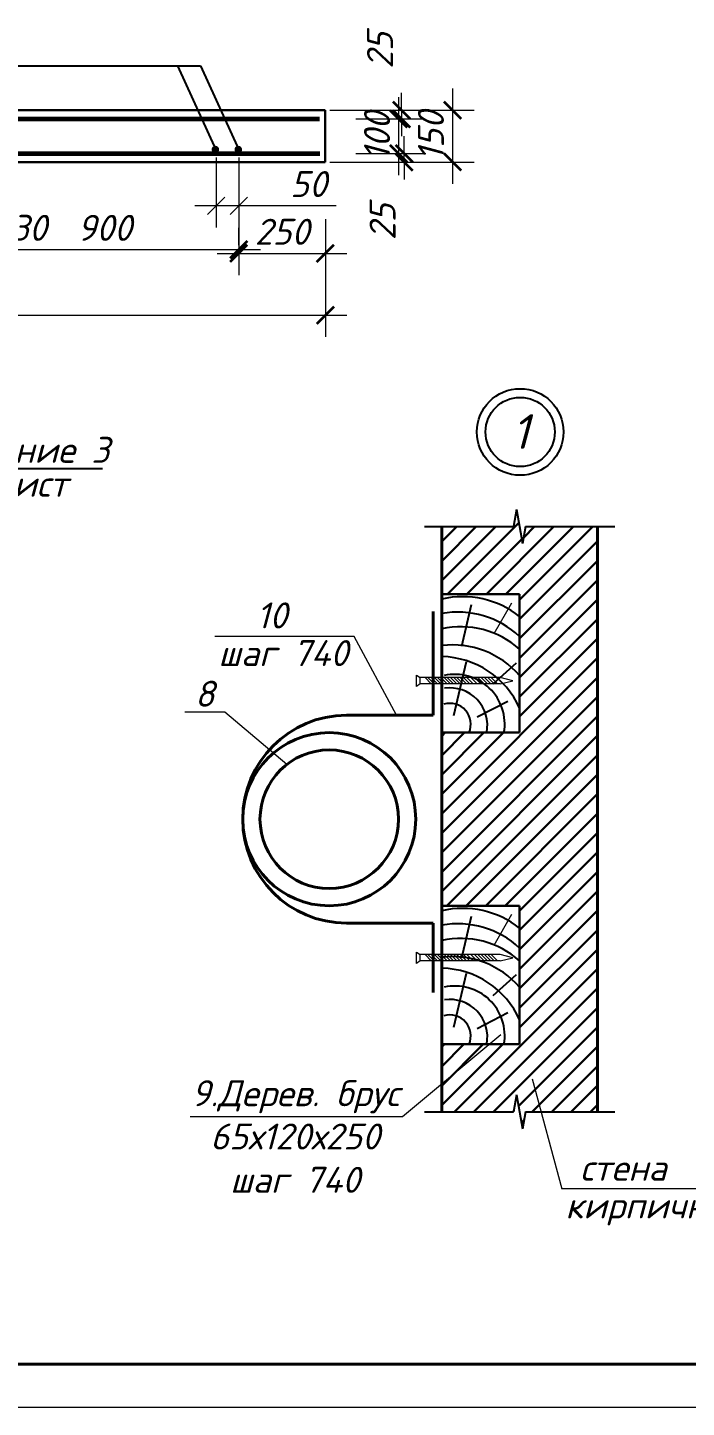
# Model space of a CAD drawing. Extents: x 108150 to 142535, y -18867 to -9422.
# Drawn here: x 140606.4 to 140682.5, y -16092.5 to -15933.1 of the extents above; entities that cross this region are included whole.
import ezdxf

# ---------------------------------------------------------------- set-up
doc = ezdxf.new("R2010")
doc.units = 0
doc.header["$MEASUREMENT"] = 0
doc.header["$PDMODE"] = 32
doc.header["$PDSIZE"] = 0.6
doc.linetypes.add('ACAD_ISO03W100', pattern=[30, 12, -18])
for name, color, linetype, lineweight in [('Выносные', 8, 'Continuous', 15), ('линия', 4, 'Continuous', 40), ('Механическое крепление', 244, 'Continuous', 15), ('основная тонкая', 250, 'Continuous', 25), ('Основные', 4, 'Continuous', 40), ('Разм.', 8, 'Continuous', 15), ('Размер', 8, 'Continuous', 30), ('РАЗМЕРЫ', 8, 'Continuous', 30), ('Существующ', 7, 'Continuous', 15), ('Текст', 2, 'Continuous', 15)]:
    doc.layers.add(name, color=color, linetype=linetype, lineweight=lineweight)
doc.styles.add('ГОСТ3', font='isocpeur.ttf', dxfattribs={"oblique": 15, "height": 3})
doc.styles.add('ГОСТ3.5', font='isocpeur.ttf', dxfattribs={"oblique": 15, "height": 3.5})
doc.dimstyles.new('100', dxfattribs={"dimtxt": 3.5, "dimasz": 2, "dimexe": 2.5, "dimexo": 0.5, "dimgap": 1, "dimtad": 1, "dimdec": 0, "dimlfac": 100, "dimtxsty": 'ГОСТ3.5', "dimblk": 'ARCHTICK', "dimcen": 2.5, "dimdle": 2.5, "dimclrd": 256, "dimclre": 256, "dimclrt": 2, "dimadec": 3, "dimazin": 0, "dimtfac": 1, "dimtdec": 0, "dimtmove": 1, "dimatfit": 3, "dimldrblk": 'DOTSMALL', "dimfxl": 1, "dimlwd": -1, "dimlwe": -1, "dimarcsym": 0})
doc.dimstyles.new('100$0', dxfattribs={"dimtxt": 300, "dimasz": 200, "dimexe": 200, "dimexo": 200, "dimgap": 100, "dimtad": 1, "dimtxsty": 'Standard', "dimblk": 'OBLIQUE', "dimcen": -200, "dimclrd": 256, "dimclre": 256, "dimclrt": 256, "dimadec": 0, "dimazin": 0, "dimtfac": 1, "dimtmove": 0, "dimatfit": 1, "dimldrblk": 'OPEN90', "dimfxl": 1, "dimlwd": -1, "dimlwe": -1, "dimarcsym": 0})
doc.dimstyles.new('50', dxfattribs={"dimtxt": 3.5, "dimasz": 2, "dimexe": 2.5, "dimexo": 1, "dimgap": 1, "dimtad": 1, "dimdec": 0, "dimlfac": 50, "dimtxsty": 'ГОСТ3.5', "dimblk": 'ARCHTICK', "dimcen": 2.5, "dimdle": 2.5, "dimclrd": 256, "dimclre": 256, "dimclrt": 2, "dimadec": 3, "dimazin": 0, "dimtfac": 1, "dimtdec": 0, "dimtmove": 1, "dimatfit": 3, "dimldrblk": 'DOTSMALL', "dimfxl": 1, "dimlwd": -1, "dimlwe": -1, "dimarcsym": 0})

# ---------------------------------------------------------------- blocks, each defined once
blk = doc.blocks.new('_ArchTick')
at = {"color": 0, "linetype": 'ByBlock', "const_width": 0.15}
blk.add_lwpolyline([(-0.5, -0.5), (0.5, 0.5)], dxfattribs=at)
blk = doc.blocks.new('*D4369')
at = {"layer": 'Defpoints', "color": 0, "lineweight": 0, "ltscale": 0.5, "transparency": 16777216}
for p in [(140508.83, -15953.12), (140640.83, -15954.7), (140640.83, -15966.31)]:
    blk.add_point(p, dxfattribs=at)
at = {"layer": 'Разм.', "ltscale": 0.5, "transparency": 16777216}
for p, q in [((140508.83, -15953.62), (140508.83, -15968.81)), ((140640.83, -15955.2), (140640.83, -15968.81)), ((140506.33, -15966.31), (140643.33, -15966.31))]:
    blk.add_line(p, q, dxfattribs=at)
at = {"layer": 'Разм.', "ltscale": 0.5, "transparency": 16777216, "xscale": 2, "yscale": 2, "zscale": 2, "rotation": 180}
blk.add_blockref('_ArchTick', (140508.83, -15966.31), dxfattribs=at)
at = {"layer": 'Разм.', "ltscale": 0.5, "transparency": 16777216, "xscale": 2, "yscale": 2, "zscale": 2}
blk.add_blockref('_ArchTick', (140640.83, -15966.31), dxfattribs=at)
at = {"layer": 'Разм.', "color": 2, "lineweight": 25, "ltscale": 0.5, "transparency": 16777216, "insert": (140574.83, -15963.81), "char_height": 3, "attachment_point": 5, "style": 'ГОСТ3'}
blk.add_mtext('3300', dxfattribs=at)
blk = doc.blocks.new('_DotSmall')
at = {"color": 0, "linetype": 'ByBlock', "lineweight": 15, "const_width": 0.5}
blk.add_lwpolyline([(-0.0625, 0, 1), (0.0625, 0, 1)], format="xyb", close=True, dxfattribs=at)
blk = doc.blocks.new('*D4370')
at = {"layer": 'Defpoints', "color": 0, "lineweight": 0, "ltscale": 0.5, "transparency": 16777216}
for p in [(140643.84, -15942.62), (140643.84, -15943.62), (140649.64, -15943.62)]:
    blk.add_point(p, dxfattribs=at)
at = {"layer": 'Разм.', "ltscale": 0.5, "transparency": 16777216}
for p, q in [((140649.64, -15942.62), (140649.64, -15940.62)), ((140644.34, -15942.62), (140652.14, -15942.62)), ((140644.34, -15943.62), (140652.14, -15943.62)), ((140649.64, -15942.62), (140649.64, -15943.62)), ((140649.64, -15943.62), (140649.64, -15945.62))]:
    blk.add_line(p, q, dxfattribs=at)
at = {"layer": 'Разм.', "ltscale": 0.5, "transparency": 16777216, "xscale": 2, "yscale": 2, "zscale": 2}
for p, rotation in [((140649.64, -15942.62), 270), ((140649.64, -15943.62), 90)]:
    blk.add_blockref('_ArchTick', p, dxfattribs=dict(at, rotation=rotation))
at = {"layer": 'Разм.', "color": 2, "lineweight": 25, "ltscale": 0.5, "transparency": 16777216, "insert": (140647.14, -15935.72), "char_height": 3, "attachment_point": 5, "rotation": 90, "style": 'ГОСТ3'}
blk.add_mtext('25', dxfattribs=at)
blk = doc.blocks.new('*D4371')
at = {"layer": 'Defpoints', "color": 0, "lineweight": 0, "ltscale": 0.5, "transparency": 16777216}
for p in [(140643.84, -15947.62), (140643.84, -15948.62), (140649.94, -15947.62)]:
    blk.add_point(p, dxfattribs=at)
at = {"layer": 'Разм.', "ltscale": 0.5, "transparency": 16777216}
for p, q in [((140649.94, -15947.62), (140649.94, -15945.62)), ((140644.34, -15947.62), (140652.44, -15947.62)), ((140644.34, -15948.62), (140652.44, -15948.62)), ((140649.94, -15948.62), (140649.94, -15947.62)), ((140649.94, -15948.62), (140649.94, -15950.62))]:
    blk.add_line(p, q, dxfattribs=at)
at = {"layer": 'Разм.', "ltscale": 0.5, "transparency": 16777216, "xscale": 2, "yscale": 2, "zscale": 2}
for p, rotation in [((140649.94, -15947.62), 270), ((140649.94, -15948.62), 90)]:
    blk.add_blockref('_ArchTick', p, dxfattribs=dict(at, rotation=rotation))
at = {"layer": 'Разм.', "color": 2, "lineweight": 25, "ltscale": 0.5, "transparency": 16777216, "insert": (140647.44, -15955.52), "char_height": 3, "attachment_point": 5, "rotation": 90, "style": 'ГОСТ3'}
blk.add_mtext('25', dxfattribs=at)
blk = doc.blocks.new('*D4372')
at = {"layer": 'Defpoints', "color": 0, "lineweight": 0, "ltscale": 0.5, "transparency": 16777216}
for p in [(140643.84, -15943.62), (140643.84, -15947.62), (140649.3, -15947.62)]:
    blk.add_point(p, dxfattribs=at)
at = {"layer": 'Разм.', "ltscale": 0.5, "transparency": 16777216}
for p, q in [((140649.3, -15941.12), (140649.3, -15950.12)), ((140644.34, -15943.62), (140651.8, -15943.62)), ((140644.34, -15947.62), (140651.8, -15947.62))]:
    blk.add_line(p, q, dxfattribs=at)
at = {"layer": 'Разм.', "ltscale": 0.5, "transparency": 16777216, "xscale": 2, "yscale": 2, "zscale": 2}
for p, rotation in [((140649.3, -15943.62), 90), ((140649.3, -15947.62), 270)]:
    blk.add_blockref('_ArchTick', p, dxfattribs=dict(at, rotation=rotation))
at = {"layer": 'Разм.', "color": 2, "lineweight": 25, "ltscale": 0.5, "transparency": 16777216, "insert": (140646.8, -15945.62), "char_height": 3, "attachment_point": 5, "rotation": 90, "style": 'ГОСТ3'}
blk.add_mtext('100', dxfattribs=at)
blk = doc.blocks.new('*D4442')
at = {"layer": 'Defpoints', "color": 0, "lineweight": 0, "ltscale": 0.5, "transparency": 16777216}
for p in [(140640.83, -15942.61), (140640.83, -15948.61), (140655.53, -15948.61)]:
    blk.add_point(p, dxfattribs=at)
at = {"layer": 'Разм.', "ltscale": 0.5, "transparency": 16777216}
for p, q in [((140655.53, -15940.11), (140655.53, -15951.11)), ((140641.33, -15942.61), (140658.03, -15942.61)), ((140641.33, -15948.61), (140658.03, -15948.61))]:
    blk.add_line(p, q, dxfattribs=at)
at = {"layer": 'Разм.', "ltscale": 0.5, "transparency": 16777216, "xscale": 2, "yscale": 2, "zscale": 2}
for p, rotation in [((140655.53, -15942.61), 90), ((140655.53, -15948.61), 270)]:
    blk.add_blockref('_ArchTick', p, dxfattribs=dict(at, rotation=rotation))
at = {"layer": 'Разм.', "color": 2, "lineweight": 25, "ltscale": 0.5, "transparency": 16777216, "insert": (140653.03, -15945.61), "char_height": 3, "attachment_point": 5, "rotation": 90, "style": 'ГОСТ3'}
blk.add_mtext('150', dxfattribs=at)
blk = doc.blocks.new('*D4375')
at = {"layer": 'Defpoints', "color": 0, "lineweight": 0, "ltscale": 0.5, "transparency": 16777216}
for p in [(140599.77, -15958.71), (140630.82, -15958.71), (140630.82, -15958.71)]:
    blk.add_point(p, dxfattribs=at)
at = {"layer": 'Разм.', "ltscale": 0.5, "transparency": 16777216}
for p, q in [((140599.77, -15958.21), (140599.77, -15956.21)), ((140630.82, -15958.21), (140630.82, -15956.21)), ((140597.27, -15958.71), (140633.32, -15958.71))]:
    blk.add_line(p, q, dxfattribs=at)
at = {"layer": 'Разм.', "ltscale": 0.5, "transparency": 16777216, "xscale": 2, "yscale": 2, "zscale": 2, "rotation": 180}
blk.add_blockref('_ArchTick', (140599.77, -15958.71), dxfattribs=at)
at = {"layer": 'Разм.', "ltscale": 0.5, "transparency": 16777216, "xscale": 2, "yscale": 2, "zscale": 2}
blk.add_blockref('_ArchTick', (140630.82, -15958.71), dxfattribs=at)
at = {"layer": 'Разм.', "color": 2, "lineweight": 25, "ltscale": 0.5, "transparency": 16777216, "insert": (140615.3, -15956.21), "char_height": 3, "attachment_point": 5, "style": 'ГОСТ3'}
blk.add_mtext('900', dxfattribs=at)
blk = doc.blocks.new('*D4376')
at = {"layer": 'Defpoints', "color": 0, "lineweight": 0, "ltscale": 0.5, "transparency": 16777216}
for p in [(140630.82, -15955.71), (140640.83, -15955.71), (140640.83, -15959.16)]:
    blk.add_point(p, dxfattribs=at)
at = {"layer": 'Разм.', "ltscale": 0.5, "transparency": 16777216}
for p, q in [((140630.82, -15956.21), (140630.82, -15961.66)), ((140640.83, -15956.21), (140640.83, -15961.66)), ((140628.32, -15959.16), (140643.33, -15959.16))]:
    blk.add_line(p, q, dxfattribs=at)
at = {"layer": 'Разм.', "ltscale": 0.5, "transparency": 16777216, "xscale": 2, "yscale": 2, "zscale": 2, "rotation": 180}
blk.add_blockref('_ArchTick', (140630.82, -15959.16), dxfattribs=at)
at = {"layer": 'Разм.', "ltscale": 0.5, "transparency": 16777216, "xscale": 2, "yscale": 2, "zscale": 2}
blk.add_blockref('_ArchTick', (140640.83, -15959.16), dxfattribs=at)
at = {"layer": 'Разм.', "color": 2, "lineweight": 25, "ltscale": 0.5, "transparency": 16777216, "insert": (140635.82, -15956.66), "char_height": 3, "attachment_point": 5, "style": 'ГОСТ3'}
blk.add_mtext('250', dxfattribs=at)
blk = doc.blocks.new('_Oblique')
at = {"color": 0, "linetype": 'ByBlock', "lineweight": -2}
blk.add_line((-0.5, -0.5), (0.5, 0.5), dxfattribs=at)
blk = doc.blocks.new('*D4385')
at = {"layer": 'Defpoints', "color": 0, "lineweight": 0, "ltscale": 0.5, "transparency": 16777216}
for p in [(140628.23, -15947.1), (140630.82, -15947.1), (140628.23, -15953.65)]:
    blk.add_point(p, dxfattribs=at)
at = {"layer": 'Разм.', "ltscale": 0.5, "transparency": 16777216}
for p, q in [((140628.23, -15948.1), (140628.23, -15956.15)), ((140630.82, -15948.1), (140630.82, -15956.15)), ((140633.32, -15953.65), (140625.73, -15953.65)), ((140642.07, -15953.65), (140630.82, -15953.65))]:
    blk.add_line(p, q, dxfattribs=at)
at = {"layer": 'Разм.', "ltscale": 0.5, "transparency": 16777216, "xscale": 2, "yscale": 2, "zscale": 2, "rotation": 180}
blk.add_blockref('_Oblique', (140628.23, -15953.65), dxfattribs=at)
at = {"layer": 'Разм.', "ltscale": 0.5, "transparency": 16777216, "xscale": 2, "yscale": 2, "zscale": 2}
blk.add_blockref('_Oblique', (140630.82, -15953.65), dxfattribs=at)
at = {"layer": 'Разм.', "color": 2, "lineweight": 40, "ltscale": 0.5, "transparency": 16777216, "insert": (140638.87, -15951.15), "char_height": 3, "attachment_point": 5, "style": 'ГОСТ3'}
blk.add_mtext('50', dxfattribs=at)
blk = doc.blocks.new('*D4406')
at = {"layer": 'Defpoints', "color": 0, "lineweight": 0, "ltscale": 0.5, "transparency": 16777216}
for p in [(140594.58, -15953.65), (140599.77, -15953.65), (140599.77, -15958.71)]:
    blk.add_point(p, dxfattribs=at)
at = {"layer": 'Разм.', "ltscale": 0.5, "transparency": 16777216}
for p, q in [((140594.58, -15954.65), (140594.58, -15961.71)), ((140599.77, -15954.65), (140599.77, -15961.71)), ((140591.58, -15958.71), (140602.77, -15958.71))]:
    blk.add_line(p, q, dxfattribs=at)
at = {"layer": 'Разм.', "ltscale": 0.5, "transparency": 16777216, "xscale": 2.2, "yscale": 2.2, "zscale": 2.2, "rotation": 180}
blk.add_blockref('_Oblique', (140594.58, -15958.71), dxfattribs=at)
at = {"layer": 'Разм.', "ltscale": 0.5, "transparency": 16777216, "xscale": 2.2, "yscale": 2.2, "zscale": 2.2}
blk.add_blockref('_Oblique', (140599.77, -15958.71), dxfattribs=at)
at = {"layer": 'Разм.', "color": 2, "lineweight": 25, "ltscale": 0.5, "transparency": 16777216, "insert": (140605.8, -15956.21), "char_height": 3, "attachment_point": 5, "style": 'ГОСТ3'}
blk.add_mtext('130', dxfattribs=at)

msp = doc.modelspace()

# ---------------------------------------------------------------- hatches: boundary and pattern name
at = {"layer": 'РАЗМЕРЫ', "lineweight": 25, "ltscale": 0.5}
h = msp.add_hatch(color=1, dxfattribs=at)
h.paths.add_polyline_path([(140628.5598, -15947.1685, 0.41364608), (140628.1236, -15946.7315), (140628.1223, -15947.6056, 0.41453444)])
h.paths.add_polyline_path([(140628.1223, -15947.6056), (140628.1236, -15946.7315, 0.41478127), (140627.6857, -15947.1685, 0.41389275)])
h = msp.add_hatch(color=1, dxfattribs=at)
h.paths.add_polyline_path([(140631.2085, -15947.1685, 0.41364608), (140630.7723, -15946.7315), (140630.771, -15947.6056, 0.41453444)])
h.paths.add_polyline_path([(140630.771, -15947.6056), (140630.7723, -15946.7315, 0.41478127), (140630.3345, -15947.1685, 0.41389275)])
at = {"layer": 'РАЗМЕРЫ'}
h = msp.add_hatch(dxfattribs=at)
h.set_pattern_fill('ANSI31', color=8, scale=0.5, style=0)
h.set_pattern_definition([(45, (101447.6062, -18267.828), (-1.122532015, 1.122532015), [])])
h.paths.add_polyline_path([(140672.278, -15990.714), (140663.9726, -15990.714), (140663.6253, -15992.6837), (140662.9307, -15988.7444), (140662.5834, -15990.714), (140654.278, -15990.714), (140654.278, -15998.5216), (140663.278, -15998.5216), (140663.278, -16014.5216), (140654.278, -16014.5216), (140654.278, -16034.5216), (140663.278, -16034.5216), (140663.278, -16050.5216), (140654.278, -16050.5216), (140654.278, -16058.3292), (140662.5834, -16058.3292), (140662.9307, -16056.3596), (140663.6253, -16060.2988), (140663.9726, -16058.3292), (140672.278, -16058.3292)])

# ---------------------------------------------------------------- linework, layer by layer
at = {"layer": 'Выносные'}
msp.add_line((140878.8434, -16092.4701), (140458.8434, -16092.4701), dxfattribs=at)
msp.add_line((140878.8434, -16092.4701), (140458.8434, -16092.4701), dxfattribs=at)
at = {"layer": 'линия', "color": 0, "linetype": 'ByBlock', "lineweight": -2, "ltscale": 1.2}
for p, q in [((140656.5964, -16004.5216), (140657.7105, -15999.7251)), ((140655.6855, -16012.5451), (140657.1374, -16006.2945)), ((140660.2151, -16008.8873), (140662.9309, -16006.4765)), ((140658.3602, -16012.6811), (140661.8965, -16010.8687)), ((140656.5964, -16040.5216), (140657.7105, -16035.7251)), ((140655.6855, -16048.5451), (140657.1374, -16042.2945)), ((140660.2151, -16044.8873), (140662.9309, -16042.4765)), ((140658.3602, -16048.6811), (140661.8965, -16046.8687))]:
    msp.add_line(p, q, dxfattribs=at)
for centre, radius, start, end in [((140656.6983, -16009.3821), 10.5642, 51.476429, 103.243766), ((140656.1276, -16011.1007), 10.5007, 47.082371, 100.144857), ((140656.5004, -16012.4996), 10.1996, 48.355662, 102.584832), ((140655.5166, -16014.6851), 10.2918, 41.049815, 96.826582), ((140654.0989, -16015.7914), 10.0504, 24.033728, 88.892181), ((140655.8107, -16013.5338), 5.7457, 350.100813, 102.644322), ((140655.2183, -16013.683), 4.3357, 348.847196, 98.207984), ((140655.2349, -16013.5434), 2.4036, 335.986383, 106.919316), ((140656.6983, -16045.3821), 10.5642, 51.476429, 103.243766), ((140656.1276, -16047.1007), 10.5007, 47.082371, 100.144857), ((140656.5004, -16048.4996), 10.1996, 48.355662, 102.584832), ((140655.5166, -16050.6851), 10.2918, 41.049815, 96.826582), ((140654.0989, -16051.7914), 10.0504, 24.033728, 88.892181), ((140655.8107, -16049.5338), 5.7457, 350.100813, 102.644322), ((140655.2183, -16049.683), 4.3357, 348.847196, 98.207984), ((140655.2349, -16049.5434), 2.4036, 335.986383, 106.919316)]:
    msp.add_arc(centre, radius, start, end, dxfattribs=at)
at = {"layer": 'Механическое крепление', "color": 0}
for p, q in [((140651.3534, -16007.8702), (140651.7976, -16008.1663)), ((140651.3535, -16009.173), (140651.3534, -16007.8702)), ((140651.7976, -16008.8769), (140651.3535, -16009.173)), ((140653.4001, -16008.8836), (140652.7139, -16008.173)), ((140653.786, -16008.8836), (140653.0998, -16008.173)), ((140654.1719, -16008.8836), (140653.4857, -16008.173)), ((140654.5148, -16008.8836), (140653.8286, -16008.173)), ((140654.9007, -16008.8836), (140654.2145, -16008.173)), ((140655.2866, -16008.8836), (140654.6003, -16008.173)), ((140655.6295, -16008.8836), (140654.9433, -16008.173)), ((140656.0154, -16008.8836), (140655.3291, -16008.173)), ((140656.4012, -16008.8836), (140655.715, -16008.173)), ((140656.7442, -16008.8836), (140656.0579, -16008.173)), ((140657.13, -16008.8836), (140656.4438, -16008.173)), ((140657.5159, -16008.8836), (140656.8297, -16008.173)), ((140657.9018, -16008.8836), (140657.2156, -16008.173)), ((140658.3691, -16008.8836), (140657.6829, -16008.173)), ((140658.8025, -16008.8836), (140658.1162, -16008.173)), ((140659.1884, -16008.8836), (140658.5021, -16008.173)), ((140659.5742, -16008.8836), (140658.888, -16008.173)), ((140659.9601, -16008.8836), (140659.2739, -16008.173)), ((140660.346, -16008.8836), (140659.6598, -16008.173)), ((140660.7319, -16008.8836), (140660.0457, -16008.173)), ((140651.3534, -16039.8702), (140651.7976, -16040.1663)), ((140651.3535, -16041.173), (140651.3534, -16039.8702)), ((140651.7976, -16040.8769), (140651.3535, -16041.173)), ((140653.4001, -16040.8836), (140652.7139, -16040.173)), ((140653.786, -16040.8836), (140653.0998, -16040.173)), ((140654.1719, -16040.8836), (140653.4857, -16040.173)), ((140654.5148, -16040.8836), (140653.8286, -16040.173)), ((140654.9007, -16040.8836), (140654.2145, -16040.173)), ((140655.2866, -16040.8836), (140654.6003, -16040.173)), ((140655.6295, -16040.8836), (140654.9433, -16040.173)), ((140656.0154, -16040.8836), (140655.3291, -16040.173)), ((140656.4012, -16040.8836), (140655.715, -16040.173)), ((140656.7442, -16040.8836), (140656.0579, -16040.173)), ((140657.13, -16040.8836), (140656.4438, -16040.173)), ((140657.5159, -16040.8836), (140656.8297, -16040.173)), ((140657.9018, -16040.8836), (140657.2156, -16040.173)), ((140658.3691, -16040.8836), (140657.6829, -16040.173)), ((140658.8025, -16040.8836), (140658.1162, -16040.173)), ((140659.1884, -16040.8836), (140658.5021, -16040.173)), ((140659.5742, -16040.8836), (140658.888, -16040.173)), ((140659.9601, -16040.8836), (140659.2739, -16040.173)), ((140660.346, -16040.8836), (140659.6598, -16040.173)), ((140660.7319, -16040.8836), (140660.0457, -16040.173))]:
    msp.add_line(p, q, dxfattribs=at)
for points in [[(140651.3653, -16008.8769), (140651.3535, -16008.8769)], [(140653.2744, -16008.1663), (140651.7976, -16008.1663)], [(140651.7976, -16008.8769), (140651.7976, -16008.1663)], [(140653.2744, -16008.8769), (140651.7976, -16008.8769)], [(140652.3466, -16008.1652), (140653.0572, -16008.8836)], [(140661.0117, -16008.1662), (140653.2744, -16008.1663)], [(140661.0117, -16008.8768), (140653.2744, -16008.8769)], [(140661.0117, -16008.8768), (140662.4922, -16008.5215), (140661.0117, -16008.1662)], [(140651.3653, -16040.8769), (140651.3535, -16040.8769)], [(140653.2744, -16040.1663), (140651.7976, -16040.1663)], [(140651.7976, -16040.8769), (140651.7976, -16040.1663)], [(140653.2744, -16040.8769), (140651.7976, -16040.8769)], [(140652.3466, -16040.1652), (140653.0572, -16040.8836)], [(140661.0117, -16040.1662), (140653.2744, -16040.1663)], [(140661.0117, -16040.8768), (140653.2744, -16040.8769)], [(140661.0117, -16040.8768), (140662.4922, -16040.5215), (140661.0117, -16040.1662)]]:
    msp.add_lwpolyline(points, dxfattribs=at)
at = {"layer": 'основная тонкая', "color": 0, "lineweight": 25}
for p, q in [((140662.9307, -15988.7444), (140662.5834, -15990.714)), ((140662.9307, -15988.7444), (140663.6253, -15992.6837)), ((140652.278, -15990.714), (140662.5834, -15990.714)), ((140663.9726, -15990.714), (140663.6253, -15992.6837)), ((140663.9726, -15990.714), (140674.278, -15990.714)), ((140662.9307, -16056.3596), (140662.5834, -16058.3292)), ((140662.9307, -16056.3596), (140663.6253, -16060.2988)), ((140652.278, -16058.3292), (140662.5834, -16058.3292)), ((140663.9726, -16058.3292), (140663.6253, -16060.2988)), ((140663.9726, -16058.3292), (140674.278, -16058.3292))]:
    msp.add_line(p, q, dxfattribs=at)
at = {"layer": 'основная тонкая', "color": 0, "lineweight": 40}
for p, q in [((140654.278, -15990.714), (140654.278, -16058.3292)), ((140672.278, -15990.714), (140672.278, -16058.3292))]:
    msp.add_line(p, q, dxfattribs=at)
at = {"layer": 'основная тонкая', "color": 0, "linetype": 'ACAD_ISO03W100', "lineweight": 30, "ltscale": 10}
for p, q in [((140654.278, -15998.5216), (140663.278, -15998.5216)), ((140663.278, -15998.5216), (140663.278, -16014.5216)), ((140654.278, -16014.5216), (140663.278, -16014.5216)), ((140654.278, -16034.5216), (140663.278, -16034.5216)), ((140663.278, -16050.5216), (140663.278, -16034.5216)), ((140654.278, -16050.5216), (140663.278, -16050.5216))]:
    msp.add_line(p, q, dxfattribs=at)
at = {"layer": 'основная тонкая', "color": 5, "lineweight": 40}
for p, q in [((140653.278, -16000.5216), (140653.278, -16008.5216)), ((140653.278, -16012.5216), (140653.278, -16004.5216)), ((140643.278, -16012.5216), (140653.278, -16012.5216)), ((140643.278, -16036.5216), (140653.278, -16036.5216)), ((140653.278, -16036.5216), (140653.278, -16044.5216))]:
    msp.add_line(p, q, dxfattribs=at)
at = {"layer": 'основная тонкая', "color": 0, "lineweight": 9}
for p, q in [((140644.1616, -16003.4072), (140628.0427, -16003.4072)), ((140649.0587, -16012.5216), (140644.1616, -16003.4072)), ((140629.2167, -16012.1522), (140624.5948, -16012.1522)), ((140636.3931, -16018.1862), (140629.2167, -16012.1522)), ((140661.111, -16049.4197), (140649.7303, -16058.8885)), ((140664.7204, -16054.5), (140668.1539, -16067.2139)), ((140649.7303, -16058.8885), (140625.2061, -16058.8885)), ((140684.2727, -16067.2139), (140668.1539, -16067.2139))]:
    msp.add_line(p, q, dxfattribs=at)
at = {"layer": 'основная тонкая', "color": 1, "lineweight": 40}
for radius in [10, 8]:
    msp.add_circle((140641.278, -16024.5216), radius, dxfattribs=at)
at = {"layer": 'основная тонкая', "color": 5, "lineweight": 40}
msp.add_arc((140643.278, -16024.5216), 12, 90, 270, dxfattribs=at)
at = {"layer": 'Основные'}
msp.add_line((140873.8434, -16087.4701), (140478.8434, -16087.4701), dxfattribs=at)
msp.add_line((140873.8434, -16087.4701), (140478.8434, -16087.4701), dxfattribs=at)
at = {"layer": 'Размер', "color": 0, "linetype": 'ByBlock', "lineweight": 25, "ltscale": 0.5}
for radius in [5, 4]:
    msp.add_circle((140663.34, -15979.7897), radius, dxfattribs=at)
at = {"layer": 'РАЗМЕРЫ', "color": 8, "lineweight": 25, "ltscale": 0.5}
for p, q in [((140529.4464, -15937.4739), (140626.3943, -15937.4739)), ((140623.7626, -15937.4739), (140628.1906, -15947.1994)), ((140626.3943, -15937.4739), (140630.8224, -15947.1994)), ((140581.8698, -15984.0091), (140615.0817, -15984.0091))]:
    msp.add_line(p, q, dxfattribs=at)
at = {"layer": 'РАЗМЕРЫ', "lineweight": 30, "ltscale": 0.5}
for p, q in [((140508.8253, -15942.6079), (140640.8253, -15942.6079)), ((140508.8253, -15948.6079), (140640.8253, -15948.6079))]:
    msp.add_line(p, q, dxfattribs=at)
at = {"layer": 'РАЗМЕРЫ', "color": 8, "lineweight": 30, "ltscale": 0.5}
msp.add_line((140640.8253, -15942.6079), (140640.8253, -15948.6079), dxfattribs=at)
at = {"layer": 'РАЗМЕРЫ', "lineweight": 60, "ltscale": 0.5}
for p, q in [((140509.815, -15943.6079), (140640.1505, -15943.6079)), ((140509.8118, -15947.6116), (140640.1804, -15947.6109))]:
    msp.add_line(p, q, dxfattribs=at)
at = {"layer": 'Существующ'}
for p, q in [((140660.348, -16003.0536), (140662.3613, -15999.509)), ((140660.348, -16039.0536), (140662.3613, -16035.509))]:
    msp.add_line(p, q, dxfattribs=at)

# ---------------------------------------------------------------- texts
at = {"layer": 'Текст', "style": 'ГОСТ3', "oblique": 15}
for s, p in [(' см. примечание 3', (140580.141, -15983.3564)), ('данный лист', (140585.8833, -15987.273)), ('10', (140632.8599, -16002.4805)), ('шаг 740', (140628.4572, -16006.8339)), ('стена', (140670.2706, -16066.2873)), ('кирпичная', (140668.5684, -16070.6406))]:
    msp.add_text(s, height=3, dxfattribs=at).set_placement(p)
at = {"layer": 'Текст', "insert": (140662.3682, -15977.7377), "char_height": 4, "attachment_point": 1, "style": 'ГОСТ3'}
msp.add_mtext('1', dxfattribs=at)
at = {"layer": 'Текст', "char_height": 3, "attachment_point": 5, "style": 'ГОСТ3'}
for s, insert, width in [('8', (140626.8826, -16010.0276), 4.575697), ('9.Дерев. брус \\P65х120х250 \\Pшаг {\\fISOCPEUR|b0|i0|c238|p34;740}', (140637.3222, -16061.1768), 49.038308)]:
    msp.add_mtext(s, dxfattribs=dict(at, insert=insert, width=width))

# ---------------------------------------------------------------- dimensions: what is measured, and where the dimension line sits
at = {"layer": 'Разм.', "color": 8, "lineweight": 25, "ltscale": 0.5}
for base, p1, p2, text, picture, middle in [((140649.6405, -15943.6194), (140643.8368, -15942.6194), (140643.8368, -15943.6194), '25', '*D4370', (140649.6405, -15935.7175)), ((140655.5261, -15948.6079), (140640.8253, -15942.6079), (140640.8253, -15948.6079), '150', '*D4442', (140655.5261, -15945.6079)), ((140649.3021, -15947.6224), (140643.8368, -15943.6194), (140643.8368, -15947.6224), '100', '*D4372', (140649.3021, -15945.6209)), ((140649.939, -15947.6227), (140643.8368, -15948.6194), (140643.8368, -15947.6227), '25', '*D4371', (140649.939, -15955.5213))]:
    dim = msp.add_linear_dim(base=base, p1=p1, p2=p2, angle=90, text=text, dimstyle='100', override={"dimtxsty": 'ГОСТ3'}, dxfattribs=at)
    dim.commit()
    dim.dimension.update_dxf_attribs({"geometry": picture, "text_midpoint": middle, "dimtype": 160})
at = {"layer": 'Разм.', "color": 1, "lineweight": 40, "ltscale": 0.5}
dim = msp.add_linear_dim(base=(140628.2273, -15953.6547), p1=(140630.8247, -15947.0967), p2=(140628.2273, -15947.0967), text='50', dimstyle='50', override={"dimtxsty": 'ГОСТ3', "dimblk1": 'Oblique', "dimblk2": 'Oblique', "dimsah": 1}, dxfattribs=at)
dim.commit()
dim.dimension.update_dxf_attribs({"geometry": '*D4385', "text_midpoint": (140638.8695, -15953.6547), "dimtype": 160})
at = {"layer": 'Разм.', "color": 8, "lineweight": 25, "ltscale": 0.5}
for base, p1, p2, text, override, picture, middle in [((140640.8253, -15966.3082), (140508.8253, -15953.1248), (140640.8253, -15954.7015), '3300', {"dimtxsty": 'ГОСТ3', "dimsd1": 0}, '*D4369', (140574.8253, -15963.8082)), ((140630.8247, -15958.71), (140599.7706, -15958.71), (140630.8247, -15958.71), '900', {"dimtxsty": 'ГОСТ3'}, '*D4375', (140615.2976, -15956.21))]:
    dim = msp.add_linear_dim(base=base, p1=p1, p2=p2, text=text, dimstyle='100', override=override, dxfattribs=at)
    dim.commit()
    dim.dimension.update_dxf_attribs({"geometry": picture, "text_midpoint": middle})
for base, p1, p2, text, dimstyle, override, picture, middle in [((140599.7706, -15958.71), (140594.5799, -15953.6547), (140599.7706, -15953.6547), '130', '100$0', {"dimtxt": 3.5, "dimasz": 2.2, "dimexe": 3, "dimexo": 1, "dimgap": 1, "dimdec": 0, "dimlfac": 50, "dimtxsty": 'ГОСТ3', "dimcen": 2.5, "dimdle": 3, "dimclrt": 2, "dimtdec": 0, "dimtmove": 1, "dimatfit": 3}, '*D4406', (140605.8042, -15958.71)), ((140640.8253, -15959.1576), (140630.8247, -15955.71), (140640.8253, -15955.71), '250', '100', {"dimtxsty": 'ГОСТ3'}, '*D4376', (140635.825, -15959.1576))]:
    dim = msp.add_linear_dim(base=base, p1=p1, p2=p2, text=text, dimstyle=dimstyle, override=override, dxfattribs=at)
    dim.commit()
    dim.dimension.update_dxf_attribs({"geometry": picture, "text_midpoint": middle, "dimtype": 160})

doc.saveas('drawing.dxf')
